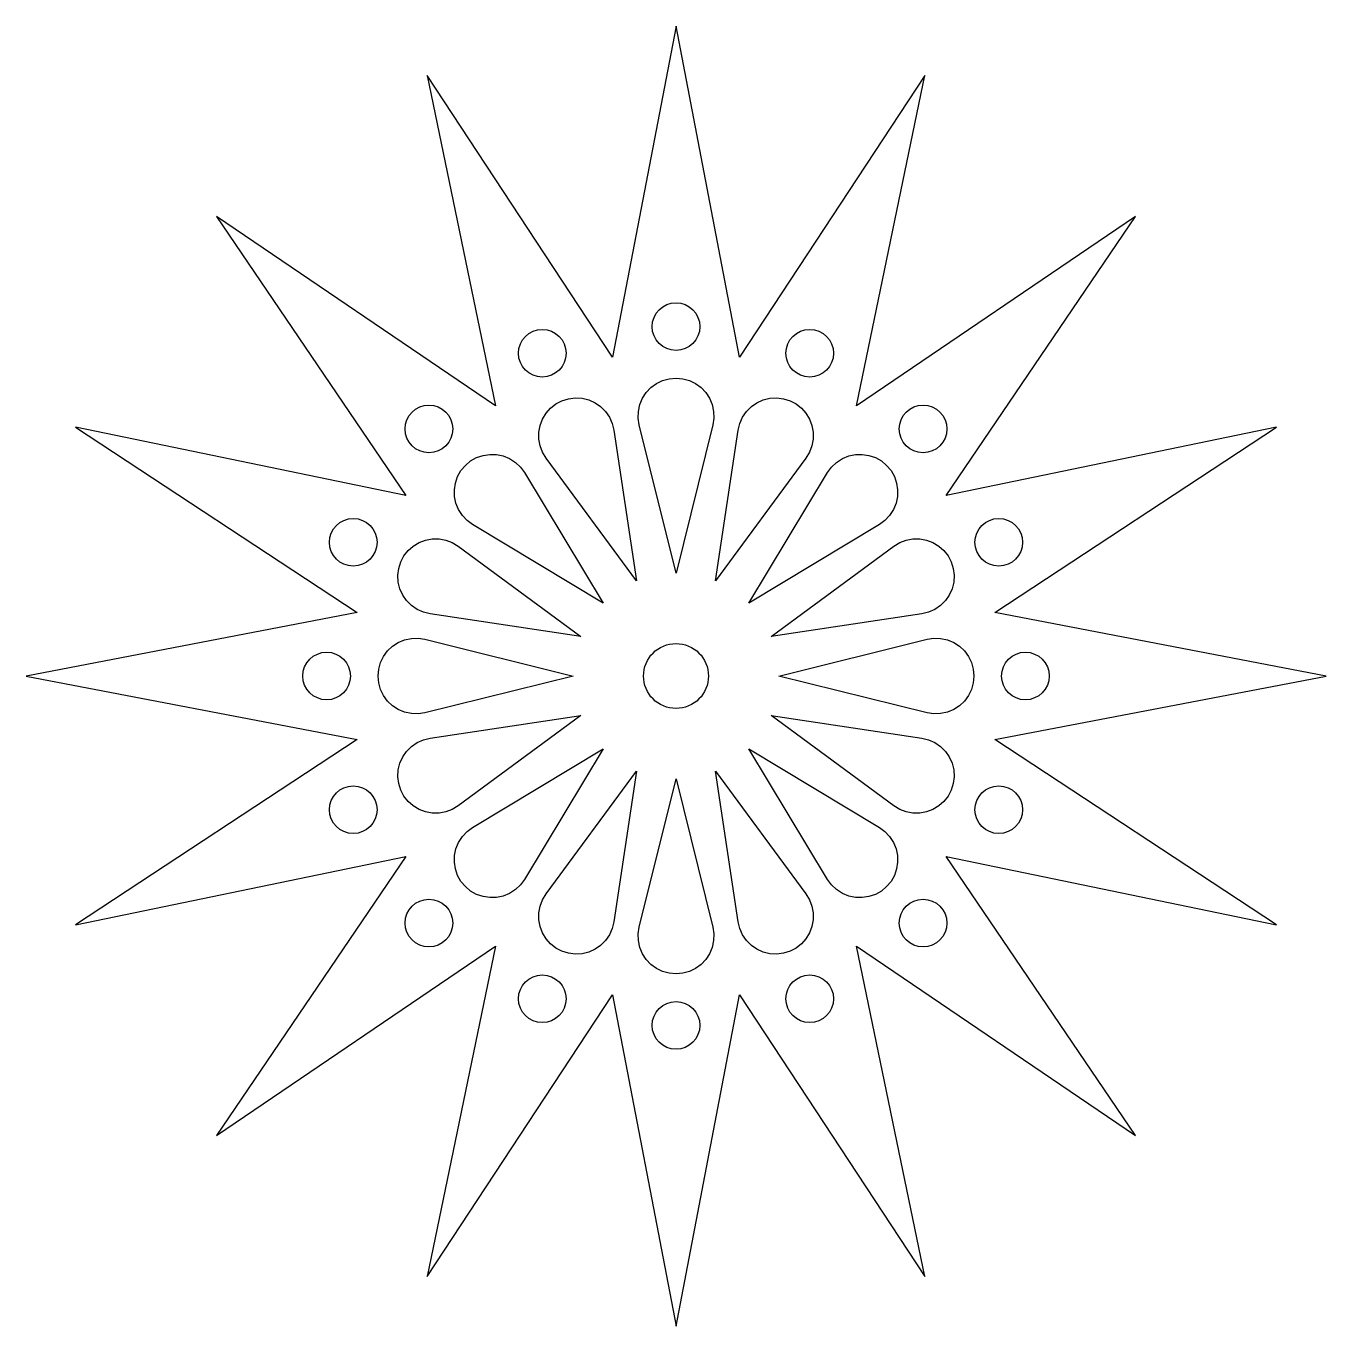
# Model space of a CAD drawing. Header units: metres. Extents: x 10 to 1210, y -1210 to -10.
import ezdxf

# ---------------------------------------------------------------- set-up
doc = ezdxf.new("R2010")
doc.units = ezdxf.units.M

msp = doc.modelspace()

# ---------------------------------------------------------------- linework, layer by layer
at = {"layer": 'CONTOUR'}
msp.add_lwpolyline([(551.47, -904.24), (610, -1210), (668.53, -904.24), (839.61, -1164.33), (776.67, -859.44), (1034.26, -1034.26), (859.44, -776.67), (1164.33, -839.61), (904.24, -668.53), (1210, -610), (904.24, -551.47), (1164.33, -380.39), (859.44, -443.33), (1034.26, -185.74), (776.67, -360.56), (839.61, -55.67), (668.53, -315.76), (610, -10), (551.47, -315.76), (380.39, -55.67), (443.33, -360.56), (185.74, -185.74), (360.56, -443.33), (55.67, -380.39), (315.76, -551.47), (10, -610), (315.76, -668.53), (55.67, -839.61), (360.56, -776.67), (185.74, -1034.26), (443.33, -859.44), (380.39, -1164.33)], close=True, dxfattribs=at)
at = {"layer": 'HOLES'}
for points in [[(610, -515), (576.14, -378.27), (575.18, -372.02), (575.37, -365.71), (576.69, -359.53), (579.1, -353.69), (582.53, -348.38), (586.86, -343.78), (591.94, -340.04), (597.62, -337.27), (603.71, -335.57), (610, -335), (616.29, -335.57), (622.38, -337.27), (628.06, -340.04), (633.14, -343.78), (637.47, -348.38), (640.9, -353.69), (643.31, -359.53), (644.63, -365.71), (644.82, -372.02), (643.86, -378.27)], [(573.65, -522.23), (490.04, -408.86), (486.76, -403.46), (484.52, -397.56), (483.37, -391.34), (483.37, -385.03), (484.5, -378.81), (486.74, -372.9), (490.01, -367.5), (494.2, -362.77), (499.17, -358.87), (504.76, -355.93), (510.79, -354.05), (517.06, -353.29), (523.37, -353.68), (529.5, -355.19), (535.26, -357.79), (540.46, -361.38), (544.92, -365.85), (548.51, -371.05), (551.1, -376.81), (552.6, -382.95)], [(646.35, -522.23), (667.4, -382.95), (668.9, -376.81), (671.49, -371.05), (675.08, -365.85), (679.54, -361.38), (684.74, -357.79), (690.5, -355.19), (696.63, -353.68), (702.94, -353.29), (709.21, -354.05), (715.24, -355.93), (720.83, -358.87), (725.8, -362.77), (729.99, -367.5), (733.26, -372.9), (735.5, -378.81), (736.63, -385.03), (736.63, -391.34), (735.48, -397.56), (733.24, -403.46), (729.96, -408.86)], [(542.82, -542.82), (422.2, -470.08), (417.11, -466.34), (412.77, -461.75), (409.34, -456.45), (406.92, -450.61), (405.59, -444.43), (405.39, -438.12), (406.34, -431.87), (408.4, -425.9), (411.5, -420.4), (415.55, -415.55), (420.4, -411.5), (425.9, -408.4), (431.87, -406.34), (438.12, -405.39), (444.43, -405.59), (450.61, -406.92), (456.45, -409.34), (461.75, -412.77), (466.34, -417.11), (470.08, -422.2)], [(677.18, -542.82), (749.92, -422.2), (753.66, -417.11), (758.25, -412.77), (763.55, -409.34), (769.39, -406.92), (775.57, -405.59), (781.88, -405.39), (788.13, -406.34), (794.1, -408.4), (799.6, -411.5), (804.45, -415.55), (808.5, -420.4), (811.6, -425.9), (813.66, -431.87), (814.61, -438.12), (814.41, -444.43), (813.08, -450.61), (810.66, -456.45), (807.23, -461.75), (802.89, -466.34), (797.8, -470.08)], [(522.23, -573.65), (382.95, -552.6), (376.81, -551.1), (371.05, -548.51), (365.85, -544.92), (361.38, -540.46), (357.79, -535.26), (355.19, -529.5), (353.68, -523.37), (353.29, -517.06), (354.05, -510.79), (355.93, -504.76), (358.87, -499.17), (362.77, -494.2), (367.5, -490.01), (372.9, -486.74), (378.81, -484.5), (385.03, -483.37), (391.34, -483.37), (397.56, -484.52), (403.46, -486.76), (408.86, -490.04)], [(697.77, -573.65), (811.14, -490.04), (816.54, -486.76), (822.44, -484.52), (828.66, -483.37), (834.97, -483.37), (841.19, -484.5), (847.1, -486.74), (852.5, -490.01), (857.23, -494.2), (861.13, -499.17), (864.07, -504.76), (865.95, -510.79), (866.71, -517.06), (866.32, -523.37), (864.81, -529.5), (862.21, -535.26), (858.62, -540.46), (854.15, -544.92), (848.95, -548.51), (843.19, -551.1), (837.05, -552.6)], [(515, -610), (378.27, -643.86), (372.02, -644.82), (365.71, -644.63), (359.53, -643.31), (353.69, -640.9), (348.38, -637.47), (343.78, -633.14), (340.04, -628.06), (337.27, -622.38), (335.57, -616.29), (335, -610), (335.57, -603.71), (337.27, -597.62), (340.04, -591.94), (343.78, -586.86), (348.38, -582.53), (353.69, -579.1), (359.53, -576.69), (365.71, -575.37), (372.02, -575.18), (378.27, -576.14)], [(705, -610), (841.73, -576.14), (847.98, -575.18), (854.29, -575.37), (860.47, -576.69), (866.31, -579.1), (871.62, -582.53), (876.22, -586.86), (879.96, -591.94), (882.73, -597.62), (884.43, -603.71), (885, -610), (884.43, -616.29), (882.73, -622.38), (879.96, -628.06), (876.22, -633.14), (871.62, -637.47), (866.31, -640.9), (860.47, -643.31), (854.29, -644.63), (847.98, -644.82), (841.73, -643.86)], [(522.23, -646.35), (408.86, -729.96), (403.46, -733.24), (397.56, -735.48), (391.34, -736.63), (385.03, -736.63), (378.81, -735.5), (372.9, -733.26), (367.5, -729.99), (362.77, -725.8), (358.87, -720.83), (355.93, -715.24), (354.05, -709.21), (353.29, -702.94), (353.68, -696.63), (355.19, -690.5), (357.79, -684.74), (361.38, -679.54), (365.85, -675.08), (371.05, -671.49), (376.81, -668.9), (382.95, -667.4)], [(697.77, -646.35), (837.05, -667.4), (843.19, -668.9), (848.95, -671.49), (854.15, -675.08), (858.62, -679.54), (862.21, -684.74), (864.81, -690.5), (866.32, -696.63), (866.71, -702.94), (865.95, -709.21), (864.07, -715.24), (861.13, -720.83), (857.23, -725.8), (852.5, -729.99), (847.1, -733.26), (841.19, -735.5), (834.97, -736.63), (828.66, -736.63), (822.44, -735.48), (816.54, -733.24), (811.14, -729.96)], [(542.82, -677.18), (470.08, -797.8), (466.34, -802.89), (461.75, -807.23), (456.45, -810.66), (450.61, -813.08), (444.43, -814.41), (438.12, -814.61), (431.87, -813.66), (425.9, -811.6), (420.4, -808.5), (415.55, -804.45), (411.5, -799.6), (408.4, -794.1), (406.34, -788.13), (405.39, -781.88), (405.59, -775.57), (406.92, -769.39), (409.34, -763.55), (412.77, -758.25), (417.11, -753.66), (422.2, -749.92)], [(677.18, -677.18), (797.8, -749.92), (802.89, -753.66), (807.23, -758.25), (810.66, -763.55), (813.08, -769.39), (814.41, -775.57), (814.61, -781.88), (813.66, -788.13), (811.6, -794.1), (808.5, -799.6), (804.45, -804.45), (799.6, -808.5), (794.1, -811.6), (788.13, -813.66), (781.88, -814.61), (775.57, -814.41), (769.39, -813.08), (763.55, -810.66), (758.25, -807.23), (753.66, -802.89), (749.92, -797.8)], [(573.65, -697.77), (552.6, -837.05), (551.1, -843.19), (548.51, -848.95), (544.92, -854.15), (540.46, -858.62), (535.26, -862.21), (529.5, -864.81), (523.37, -866.32), (517.06, -866.71), (510.79, -865.95), (504.76, -864.07), (499.17, -861.13), (494.2, -857.23), (490.01, -852.5), (486.74, -847.1), (484.5, -841.19), (483.37, -834.97), (483.37, -828.66), (484.52, -822.44), (486.76, -816.54), (490.04, -811.14)], [(610, -705), (643.86, -841.73), (644.82, -847.98), (644.63, -854.29), (643.31, -860.47), (640.9, -866.31), (637.47, -871.62), (633.14, -876.22), (628.06, -879.96), (622.38, -882.73), (616.29, -884.43), (610, -885), (603.71, -884.43), (597.62, -882.73), (591.94, -879.96), (586.86, -876.22), (582.53, -871.62), (579.1, -866.31), (576.69, -860.47), (575.37, -854.29), (575.18, -847.98), (576.14, -841.73)], [(646.35, -697.77), (729.96, -811.14), (733.24, -816.54), (735.48, -822.44), (736.63, -828.66), (736.63, -834.97), (735.5, -841.19), (733.26, -847.1), (729.99, -852.5), (725.8, -857.23), (720.83, -861.13), (715.24, -864.07), (709.21, -865.95), (702.94, -866.71), (696.63, -866.32), (690.5, -864.81), (684.74, -862.21), (679.54, -858.62), (675.08, -854.15), (671.49, -848.95), (668.9, -843.19), (667.4, -837.05)]]:
    msp.add_lwpolyline(points, close=True, dxfattribs=at)
for centre, radius in [((610, -287.5), 22), ((486.58, -312.05), 22), ((733.42, -312.05), 22), ((381.96, -381.96), 22), ((838.04, -381.96), 22), ((312.05, -486.58), 22), ((907.95, -486.58), 22), ((287.5, -610), 22), ((610, -610), 30), ((932.5, -610), 22), ((312.05, -733.42), 22), ((907.95, -733.42), 22), ((381.96, -838.04), 22), ((838.04, -838.04), 22), ((486.58, -907.95), 22), ((733.42, -907.95), 22), ((610, -932.5), 22)]:
    msp.add_circle(centre, radius, dxfattribs=at)

doc.saveas('drawing.dxf')
